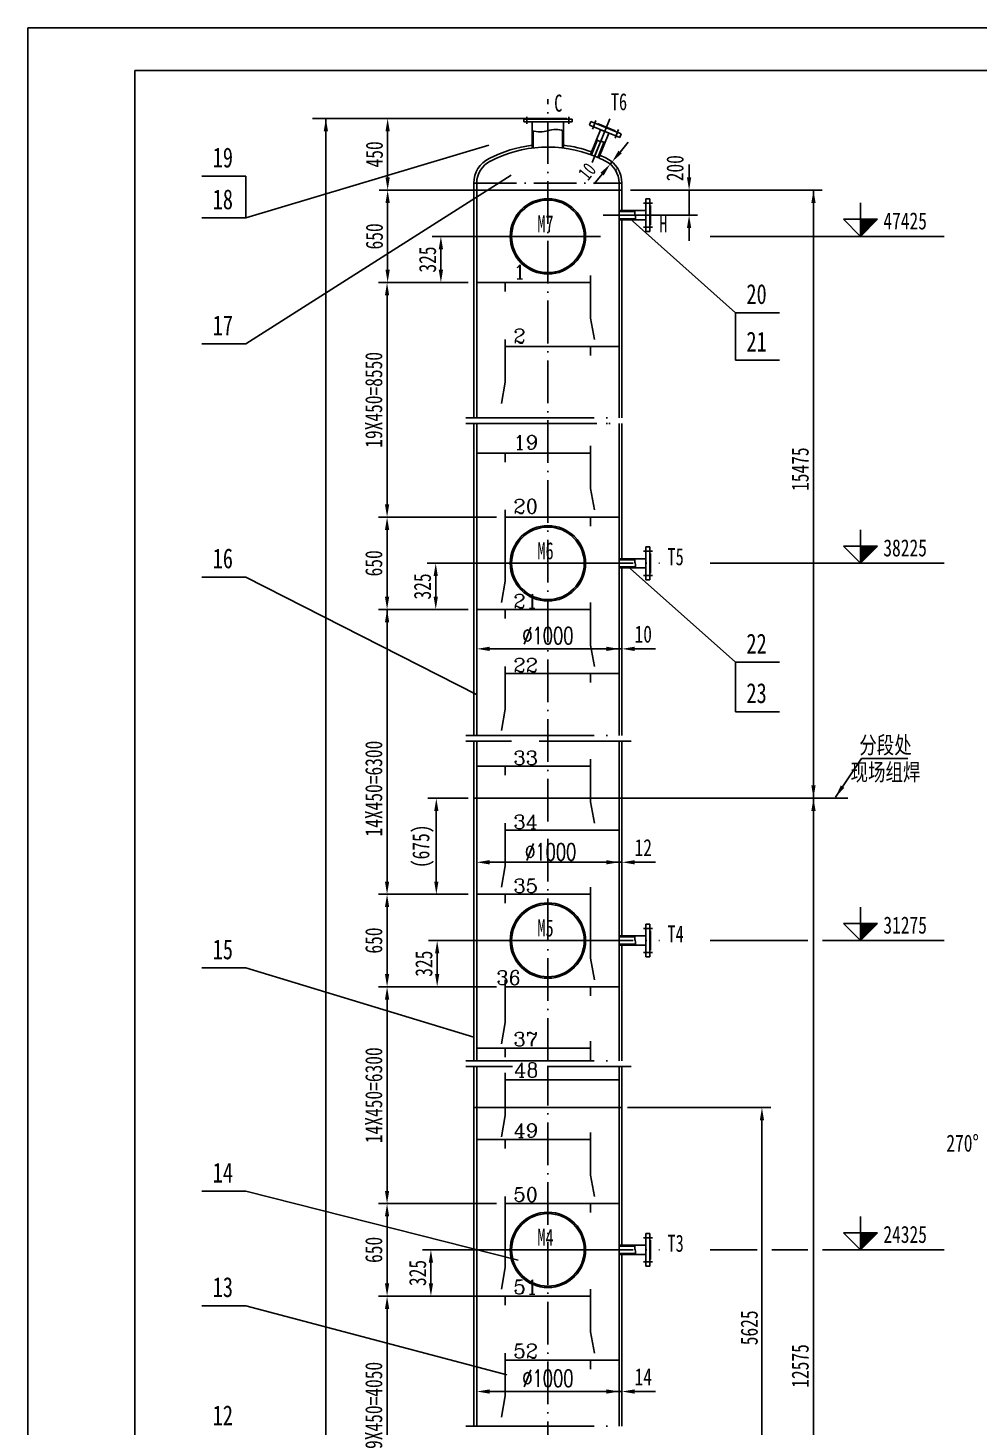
# Model space of a CAD drawing. Extents: x 2408 to 11318, y 227 to 12842.
# Drawn here: x 2408 to 5749, y 7925 to 12842 of the extents above; entities that cross this region are included whole.
import ezdxf

# ---------------------------------------------------------------- set-up
doc = ezdxf.new("R2010")
doc.units = 0
doc.header["$LTSCALE"] = 15
doc.header["$MEASUREMENT"] = 0
for name, pattern in [('DASHDOT-M', [36, 30, -3, 0, -3]), ('DASHDOT-S', [14, 10, -2, 0, -2]), ('DIVIDE-M', [39, 30, -3, 0, -3, 0, -3])]:
    doc.linetypes.add(name, pattern=pattern)
doc.layers.get('0').update_dxf_attribs({"linetype": 'CONTINUOUS'})
for name, color, linetype in [('CDR_DIM', 7, 'CONTINUOUS'), ('CDR_DWG1', 4, 'CONTINUOUS'), ('CDR_DWG3', 1, 'DASHDOT-M'), ('CDR_DWG4', 3, 'DIVIDE-M'), ('CDR_TEXT', 7, 'CONTINUOUS')]:
    doc.layers.add(name, color=color, linetype=linetype)
doc.styles.add('HZ', font='SIMFANG.TTF', dxfattribs={"width": 0.75, "height": 60})
doc.styles.add('HZJ', font='txt', dxfattribs={"bigfont": 'hzj'})
doc.styles.add('ROMANC', font='romanc', dxfattribs={"bigfont": 'hz'})
doc.styles.get("Standard").update_dxf_attribs({"font": 'romans', "width": 0.7, "height": 3})
doc.dimstyles.get("Standard").update_dxf_attribs({"dimtxt": 0.18, "dimasz": 0.18, "dimexe": 0.18, "dimexo": 0.0625, "dimgap": 0.09, "dimtad": 0, "dimtih": 1, "dimtoh": 1, "dimdec": 0, "dimzin": 0, "dimdsep": 46, "dimtxsty": 'HZ', "dimcen": 0.09, "dimaunit": 1, "dimadec": 0, "dimazin": 0, "dimtfac": 1, "dimtdec": 0, "dimtofl": 0, "dimtmove": 2, "dimatfit": 3, "dimfxl": 0, "dimtolj": 1, "dimtzin": 0, "dimarcsym": 0})

msp = doc.modelspace()

# ---------------------------------------------------------------- hatches: boundary and pattern name
at = {"layer": 'CDR_DIM'}
for points in [[(5392.5, 12169.6), (5332.5, 12169.6), (5332.5, 12109.6)], [(5392.5, 11020.6), (5332.5, 11020.6), (5332.5, 10960.6)], [(5392.5, 9694.9), (5332.5, 9694.9), (5332.5, 9634.9)], [(5392.5, 8607.8), (5332.5, 8607.8), (5332.5, 8547.8)]]:
    msp.add_hatch(color=256, dxfattribs=at).paths.add_polyline_path(points)

# ---------------------------------------------------------------- linework, layer by layer
for p, q in [((2408, 227), (2408, 12842)), ((11318, 12842), (2408, 12842)), ((4145, 12523.6), (3407.5, 12523.6)), ((3454.5, 839.5), (3454.5, 12523.6)), ((4204.5, 12523.6), (3641.5, 12523.6)), ((3671.5, 12478.6), (3671.5, 12317.1)), ((4730.5, 12317.1), (4730.5, 12362.1)), ((3173.7, 12321.5), (3018.5, 12321.5)), ((4204.5, 12272.1), (3641.5, 12272.1)), ((4204.5, 12272.1), (3641.5, 12272.1)), ((4524.5, 12272.1), (4760.5, 12272.1)), ((4524.5, 12272.1), (5197.5, 12272.1)), ((4730.5, 12272.1), (4730.5, 12184.3)), ((5167.5, 12272.1), (5167.5, 7072.5)), ((3671.5, 12227.1), (3671.5, 11992.1)), ((3173.7, 12174.4), (3018.5, 12174.4)), ((4514.5, 12184.3), (4760.5, 12184.3)), ((5272.5, 12169.6), (5392.5, 12169.6)), ((4730.5, 12139.3), (4730.5, 12094.3)), ((3954.5, 11947.1), (3639.5, 11947.1)), ((3954.5, 11947.1), (3641.5, 11947.1)), ((3669.5, 11902.1), (3669.5, 11168.1)), ((5048.7, 11841.5), (4893.5, 11841.5)), ((3173.7, 11732.2), (3018.5, 11732.2)), ((5048.7, 11674.9), (4893.5, 11674.9)), ((4054.5, 11123.1), (3639.5, 11123.1)), ((3669.5, 11078.1), (3669.5, 10843.1)), ((5272.5, 11020.6), (5392.5, 11020.6)), ((4804.5, 10960.6), (5626.5, 10960.6)), ((3173.7, 10912.5), (3018.5, 10912.5)), ((3954.5, 10798.1), (3639.5, 10798.1)), ((3669.5, 10798.1), (3669.5, 9842.4)), ((4029.5, 10660), (4494.5, 10660)), ((4529.5, 10660), (4612.5, 10660)), ((5048.7, 10613.5), (4893.5, 10613.5)), ((4893.5, 10613.5), (4893.5, 10439)), ((5048.7, 10439), (4893.5, 10439)), ((4831.5, 10134.9), (4986.5, 10134.9)), ((4029.5, 9910), (4494.5, 9910)), ((4529.5, 9910), (4612.5, 9910)), ((3954.5, 9797.4), (3639.5, 9797.4)), ((3669.5, 9752.4), (3669.5, 9517.4)), ((5272.5, 9694.9), (5392.5, 9694.9)), ((4804.5, 9634.9), (5021.5, 9634.9)), ((5021.5, 9634.9), (5147.5, 9634.9)), ((5199.5, 9634.9), (5626.5, 9634.9)), ((3173.7, 9538.5), (3018.5, 9538.5)), ((4054.5, 9472.4), (3639.5, 9472.4)), ((3669.5, 9427.4), (3669.5, 8755.3)), ((4576.5, 9047.8), (5017.5, 9047.8)), ((3173.7, 8754.5), (3018.5, 8754.5)), ((4054.5, 8710.3), (3639.5, 8710.3)), ((3669.5, 8665.3), (3669.5, 8430.3)), ((5272.5, 8607.8), (5392.5, 8607.8)), ((4804.5, 8547.8), (4969.5, 8547.8)), ((5021.5, 8547.8), (5147.5, 8547.8)), ((5199.5, 8547.8), (5626.5, 8547.8)), ((4054.5, 8385.3), (3639.5, 8385.3)), ((3173.7, 8351.5), (3018.5, 8351.5)), ((3669.5, 8340.3), (3669.5, 7460)), ((3984.5, 8052), (3984.5, 8020)), ((4029.5, 8050), (4494.5, 8050)), ((4484.5, 8062), (4484.5, 8020)), ((4529.5, 8050), (4612.5, 8050))]:
    msp.add_line(p, q)
at = {"color": 4}
for p, q in [((2783, 377), (2783, 12692)), ((2783, 12692), (11168, 12692))]:
    msp.add_line(p, q, dxfattribs=at)
for points in [[(3447, 12478.6), (3462, 12478.6), (3454.5, 12523.6)], [(3664, 12478.6), (3679, 12478.6), (3671.5, 12523.6)], [(3664, 12317.1), (3679, 12317.1), (3671.5, 12272.1)], [(4723, 12317.1), (4738, 12317.1), (4730.5, 12272.1)], [(3664, 12227.1), (3679, 12227.1), (3671.5, 12272.1)], [(5160, 12227.1), (5175, 12227.1), (5167.5, 12272.1)], [(4723, 12139.3), (4738, 12139.3), (4730.5, 12184.3)], [(3664, 11992.1), (3679, 11992.1), (3671.5, 11947.1)], [(3662, 11902.1), (3677, 11902.1), (3669.5, 11947.1)], [(3662, 11168.1), (3677, 11168.1), (3669.5, 11123.1)], [(3662, 11078.1), (3677, 11078.1), (3669.5, 11123.1)], [(3662, 10843.1), (3677, 10843.1), (3669.5, 10798.1)], [(3662, 10753.1), (3677, 10753.1), (3669.5, 10798.1)], [(4029.5, 10667.5), (4029.5, 10652.5), (3984.5, 10660)], [(4439.5, 10667.5), (4439.5, 10652.5), (4484.5, 10660)], [(4539.5, 10667.5), (4539.5, 10652.5), (4494.5, 10660)], [(5160, 10179.9), (5175, 10179.9), (5167.5, 10134.9)], [(5160, 10089.9), (5175, 10089.9), (5167.5, 10134.9)], [(4029.5, 9917.5), (4029.5, 9902.5), (3984.5, 9910)], [(4439.5, 9917.5), (4439.5, 9902.5), (4484.5, 9910)], [(4539.5, 9917.5), (4539.5, 9902.5), (4494.5, 9910)], [(3662, 9842.4), (3677, 9842.4), (3669.5, 9797.4)], [(3662, 9752.4), (3677, 9752.4), (3669.5, 9797.4)], [(3662, 9517.4), (3677, 9517.4), (3669.5, 9472.4)], [(3662, 9427.4), (3677, 9427.4), (3669.5, 9472.4)], [(3662, 8755.3), (3677, 8755.3), (3669.5, 8710.3)], [(3662, 8665.3), (3677, 8665.3), (3669.5, 8710.3)], [(3662, 8430.3), (3677, 8430.3), (3669.5, 8385.3)], [(3662, 8340.3), (3677, 8340.3), (3669.5, 8385.3)], [(4029.5, 8057.5), (4029.5, 8042.5), (3984.5, 8050)], [(4439.5, 8057.5), (4439.5, 8042.5), (4484.5, 8050)], [(4539.5, 8057.5), (4539.5, 8042.5), (4494.5, 8050)]]:
    msp.add_solid(points)
at = {"layer": 'CDR_DIM'}
for p, q in [((4488.2, 12406.1), (4516.6, 12441)), ((4027.5, 12429.9), (3173.7, 12174.4)), ((4453.4, 12363.5), (4459.7, 12371.2)), ((4476, 12345.1), (4476.7, 12344.5)), ((4482.3, 12352.8), (4483, 12352.3)), ((4105.2, 12325.3), (3173.7, 11732.2)), ((3173.7, 12321.5), (3173.7, 12174.4)), ((4425, 12328.6), (4396.6, 12293.7)), ((4760.5, 12272.1), (5195.5, 12272.1)), ((5332.5, 12109.6), (5332.5, 12227)), ((4523.5, 12171), (4893.5, 11841.5)), ((5332.5, 12109.6), (5272.5, 12169.6)), ((5332.5, 12109.6), (5392.5, 12169.6)), ((4204.5, 12109.6), (3828.5, 12109.6)), ((4804.5, 12109.6), (5626.5, 12109.6)), ((3858.5, 12064.6), (3858.5, 11992.1)), ((3954.5, 11947.1), (3828.5, 11947.1)), ((4893.5, 11841.5), (4893.5, 11674.9)), ((5332.5, 10960.6), (5332.5, 11078)), ((5332.5, 10960.6), (5272.5, 11020.6)), ((5332.5, 10960.6), (5392.5, 11020.6)), ((4204.5, 10960.6), (3810.5, 10960.6)), ((3840.5, 10915.6), (3840.5, 10843.1)), ((4523.5, 10943), (4893.5, 10613.5)), ((3986.5, 10498), (3173.7, 10912.5)), ((3954.5, 10798.1), (3810.5, 10798.1)), ((3954.5, 10134.9), (3812.5, 10134.9)), ((4494.5, 10134.9), (5287.9, 10134.9)), ((3842.5, 9842.4), (3842.5, 10089.9)), ((3954.5, 9797.4), (3812.5, 9797.4)), ((5332.5, 9634.9), (5332.5, 9752.4)), ((5332.5, 9634.9), (5272.5, 9694.9)), ((5332.5, 9634.9), (5392.5, 9694.9)), ((4204.5, 9634.9), (3815.5, 9634.9)), ((3845.5, 9589.9), (3845.5, 9517.4)), ((3974.5, 9295), (3173.7, 9538.5)), ((3954.5, 9472.4), (3815.5, 9472.4)), ((4514.5, 9047.8), (5016.5, 9047.8)), ((4837.5, 9047.8), (5016.5, 9047.8)), ((4986.5, 9002.8), (4986.5, 8816.8)), ((4986.5, 9002.8), (4986.5, 7527.5)), ((4130.5, 8512), (3173.7, 8754.5)), ((5332.5, 8547.8), (5332.5, 8665.3)), ((5332.5, 8547.8), (5272.5, 8607.8)), ((5332.5, 8547.8), (5392.5, 8607.8)), ((4204.5, 8547.8), (3793.5, 8547.8)), ((3823.5, 8502.8), (3823.5, 8430.3)), ((3944.5, 8385.3), (3793.5, 8385.3)), ((4090.5, 8109), (3173.7, 8351.5))]:
    msp.add_line(p, q, dxfattribs=at)
for points in [[(4482.3, 12410.8), (4494, 12401.4), (4459.7, 12371.2)], [(4419.2, 12333.3), (4430.8, 12323.8), (4453.4, 12363.5)], [(3851, 12064.6), (3866, 12064.6), (3858.5, 12109.6)], [(3851, 11992.1), (3866, 11992.1), (3858.5, 11947.1)], [(3833, 10915.6), (3848, 10915.6), (3840.5, 10960.6)], [(3833, 10843.1), (3848, 10843.1), (3840.5, 10798.1)], [(3835, 10089.9), (3850, 10089.9), (3842.5, 10134.9)], [(3835, 9842.4), (3850, 9842.4), (3842.5, 9797.4)], [(3838, 9589.9), (3853, 9589.9), (3845.5, 9634.9)], [(3838, 9517.4), (3853, 9517.4), (3845.5, 9472.4)], [(4979, 9002.8), (4994, 9002.8), (4986.5, 9047.8)], [(4979, 9002.8), (4994, 9002.8), (4986.5, 9047.8)], [(3816, 8502.8), (3831, 8502.8), (3823.5, 8547.8)], [(3816, 8430.3), (3831, 8430.3), (3823.5, 8385.3)]]:
    msp.add_solid(points, dxfattribs=at)
at = {"layer": 'CDR_DWG1'}
for p, q in [((4149.5, 12522.1), (4149.5, 12511.6)), ((4319.5, 12522.1), (4149.5, 12522.1)), ((4149.5, 12511.6), (4319.5, 12511.6)), ((4167.5, 12523.6), (4167.5, 12522.1)), ((4301.5, 12523.6), (4167.5, 12523.6)), ((4289.3, 12511.6), (4179.8, 12511.6)), ((4179.8, 12418.7), (4179.8, 12511.6)), ((4289.3, 12418.7), (4289.3, 12511.6)), ((4301.5, 12522.1), (4301.5, 12523.6)), ((4319.5, 12511.6), (4319.5, 12522.1)), ((4385.7, 12512.9), (4380.4, 12499.9)), ((4380.4, 12499.9), (4487.2, 12457)), ((4492.4, 12470), (4385.7, 12512.9)), ((4408.2, 12505.9), (4407.5, 12504.1)), ((4471.3, 12480.6), (4408.2, 12505.9)), ((4182.8, 12419.1), (4182.8, 12481.1)), ((4286.3, 12419.1), (4286.3, 12481.1)), ((4383.9, 12397.2), (4419, 12484.4)), ((4387.1, 12395.9), (4408.3, 12448.5)), ((4413.6, 12385.2), (4448.6, 12472.5)), ((4448.6, 12472.5), (4419, 12484.4)), ((4470.6, 12478.7), (4471.3, 12480.6)), ((4487.2, 12457), (4492.4, 12470)), ((4413.6, 12385.2), (4398.7, 12391.2)), ((4410.3, 12386.5), (4431.5, 12439.2)), ((3974.5, 11471.5), (3974.5, 12297.1)), ((3974.5, 12272.1), (3974.5, 12297.1)), ((3984.5, 11471.5), (3984.5, 12297.1)), ((3984.5, 12297.1), (3984.5, 12272.1)), ((4484.5, 11471.5), (4484.5, 12297.1)), ((4484.5, 12297.1), (4484.5, 12272.1)), ((4494.5, 12200.3), (4494.5, 12297.1)), ((4494.5, 12272.1), (4494.5, 12297.1)), ((4494.5, 12272.1), (3974.5, 12272.1)), ((4484.5, 12200.3), (4578.5, 12200.3)), ((4484.5, 12196.8), (4541.2, 12196.8)), ((4592.5, 12241.8), (4578.5, 12241.8)), ((4578.5, 12241.8), (4578.5, 12126.8)), ((4578.5, 12168.3), (4578.5, 12200.3)), ((4592.5, 12126.8), (4592.5, 12241.8)), ((4594.5, 12218.3), (4592.5, 12218.3)), ((4594.5, 12150.3), (4594.5, 12218.3)), ((4484.5, 12171.8), (4541.2, 12171.8)), ((4484.5, 12168.3), (4578.5, 12168.3)), ((4494.5, 11471.5), (4494.5, 12168.3)), ((4494.5, 12137.8), (4494.5, 12168.3)), ((4592.5, 12150.3), (4594.5, 12150.3)), ((4578.5, 12126.8), (4592.5, 12126.8)), ((4384.5, 11822.1), (4384.5, 11972.1)), ((4384.5, 11947.1), (3984.5, 11947.1)), ((4084.5, 11915.6), (4084.5, 11947.1)), ((4384.5, 11822.1), (4397.7, 11747.1)), ((4084.5, 11597.1), (4084.5, 11747.1)), ((4084.5, 11722.1), (4484.5, 11722.1)), ((4384.5, 11690.6), (4384.5, 11722.1)), ((4084.5, 11597.1), (4071.3, 11522.1)), ((3974.5, 11429.6), (3974.5, 11451.5)), ((3974.5, 10355.4), (3974.5, 11429.6)), ((3984.5, 11429.6), (3984.5, 11451.5)), ((3984.5, 10355.4), (3984.5, 11429.6)), ((4484.5, 11429.6), (4484.5, 11451.5)), ((4484.5, 10355.4), (4484.5, 11429.6)), ((4494.5, 11429.6), (4494.5, 11451.5)), ((4494.5, 10976.6), (4494.5, 11429.6)), ((4384.5, 11223.1), (4384.5, 11373.1)), ((4384.5, 11348.1), (3984.5, 11348.1)), ((4084.5, 11316.6), (4084.5, 11348.1)), ((4384.5, 11223.1), (4397.7, 11148.1)), ((4084.5, 10898.1), (4084.5, 11148.1)), ((4084.5, 11123.1), (4484.5, 11123.1)), ((4384.5, 11091.6), (4384.5, 11123.1)), ((4578.5, 11018.1), (4578.5, 10903.1)), ((4592.5, 11018.1), (4578.5, 11018.1)), ((4592.5, 10903.1), (4592.5, 11018.1)), ((4484.5, 10976.6), (4578.5, 10976.6)), ((4484.5, 10973.1), (4541.2, 10973.1)), ((4578.5, 10944.6), (4578.5, 10976.6)), ((4594.5, 10994.6), (4592.5, 10994.6)), ((4594.5, 10926.6), (4594.5, 10994.6)), ((4484.5, 10948.1), (4541.2, 10948.1)), ((4484.5, 10944.6), (4578.5, 10944.6)), ((4494.5, 10355.4), (4494.5, 10944.6)), ((4494.5, 10914.1), (4494.5, 10944.6)), ((4592.5, 10926.6), (4594.5, 10926.6)), ((4084.5, 10898.1), (4071.3, 10823.1)), ((4578.5, 10903.1), (4592.5, 10903.1)), ((4384.5, 10673.1), (4384.5, 10823.1)), ((4384.5, 10798.1), (3984.5, 10798.1)), ((4084.5, 10766.6), (4084.5, 10798.1)), ((4384.5, 10673.1), (4397.7, 10598.1)), ((4084.5, 10448.1), (4084.5, 10598.1)), ((4084.5, 10573.1), (4484.5, 10573.1)), ((4384.5, 10541.6), (4384.5, 10573.1)), ((4084.5, 10448.1), (4071.3, 10373.1)), ((3974.5, 9212.5), (3974.5, 10335.4)), ((3984.5, 9212.5), (3984.5, 10335.4)), ((4484.5, 9212.5), (4484.5, 10335.4)), ((4494.5, 9650.9), (4494.5, 10335.4)), ((4384.5, 10247.4), (3984.5, 10247.4)), ((4084.5, 10215.9), (4084.5, 10247.4)), ((4384.5, 10122.4), (4384.5, 10272.4)), ((3974.5, 10134.9), (4494.5, 10134.9)), ((4384.5, 10122.4), (4397.7, 10047.4)), ((4084.5, 9897.4), (4084.5, 10047.4)), ((4084.5, 10022.4), (4484.5, 10022.4)), ((4084.5, 9897.4), (4071.3, 9822.4)), ((4384.5, 9797.4), (3984.5, 9797.4)), ((4084.5, 9765.9), (4084.5, 9797.4)), ((4384.5, 9572.4), (4384.5, 9822.4)), ((4578.5, 9692.4), (4578.5, 9577.4)), ((4592.5, 9692.4), (4578.5, 9692.4)), ((4592.5, 9577.4), (4592.5, 9692.4)), ((4484.5, 9650.9), (4578.5, 9650.9)), ((4484.5, 9647.4), (4541.2, 9647.4)), ((4578.5, 9618.9), (4578.5, 9650.9)), ((4594.5, 9668.9), (4592.5, 9668.9)), ((4594.5, 9600.9), (4594.5, 9668.9)), ((4484.5, 9622.4), (4541.2, 9622.4)), ((4484.5, 9618.9), (4578.5, 9618.9)), ((4494.5, 9588.4), (4494.5, 9618.9)), ((4494.5, 9212.5), (4494.5, 9618.9)), ((4592.5, 9600.9), (4594.5, 9600.9)), ((4384.5, 9572.4), (4397.7, 9497.4)), ((4578.5, 9577.4), (4592.5, 9577.4)), ((4084.5, 9347.4), (4084.5, 9497.4)), ((4084.5, 9472.4), (4484.5, 9472.4)), ((4384.5, 9440.9), (4384.5, 9472.4)), ((4084.5, 9347.4), (4071.3, 9272.4)), ((4384.5, 9256.4), (3984.5, 9256.4)), ((4084.5, 9224.9), (4084.5, 9256.4)), ((4384.5, 9212.5), (4384.5, 9281.4)), ((3974.5, 8999.5), (3974.5, 9192.5)), ((3984.5, 8999.5), (3984.5, 9192.5)), ((4084.5, 9020.3), (4084.5, 9170.3)), ((4084.5, 9145.3), (4484.5, 9145.3)), ((4484.5, 8999.5), (4484.5, 9192.5)), ((4494.5, 8999.5), (4494.5, 9192.5)), ((3974.5, 7928.2), (3974.5, 9047.8)), ((4494.5, 9047.8), (3974.5, 9047.8)), ((3984.5, 7928.2), (3984.5, 9047.8)), ((4484.5, 7928.2), (4484.5, 9047.8)), ((4494.5, 8563.8), (4494.5, 9047.8)), ((4084.5, 9020.3), (4071.3, 8945.3)), ((4384.5, 8810.3), (4384.5, 8960.3)), ((4384.5, 8935.3), (3984.5, 8935.3)), ((4084.5, 8903.8), (4084.5, 8935.3)), ((4384.5, 8810.3), (4397.7, 8735.3)), ((4084.5, 8485.3), (4084.5, 8735.3)), ((4084.5, 8710.3), (4484.5, 8710.3)), ((4384.5, 8678.8), (4384.5, 8710.3)), ((4578.5, 8605.3), (4578.5, 8490.3)), ((4592.5, 8605.3), (4578.5, 8605.3)), ((4592.5, 8490.3), (4592.5, 8605.3)), ((4484.5, 8563.8), (4578.5, 8563.8)), ((4484.5, 8560.3), (4541.2, 8560.3)), ((4578.5, 8531.8), (4578.5, 8563.8)), ((4594.5, 8581.8), (4592.5, 8581.8)), ((4594.5, 8513.8), (4594.5, 8581.8)), ((4484.5, 8535.3), (4541.2, 8535.3)), ((4484.5, 8531.8), (4578.5, 8531.8)), ((4494.5, 7928.2), (4494.5, 8531.8)), ((4494.5, 8501.3), (4494.5, 8531.8)), ((4494.5, 8476.3), (4494.5, 8531.8)), ((4592.5, 8513.8), (4594.5, 8513.8)), ((4084.5, 8485.3), (4071.3, 8410.3)), ((4578.5, 8490.3), (4592.5, 8490.3)), ((4384.5, 8260.3), (4384.5, 8410.3)), ((4384.5, 8385.3), (3984.5, 8385.3)), ((4084.5, 8353.8), (4084.5, 8385.3)), ((4384.5, 8260.3), (4397.7, 8185.3)), ((4084.5, 8035.3), (4084.5, 8185.3)), ((4084.5, 8160.3), (4484.5, 8160.3)), ((4384.5, 8128.8), (4384.5, 8160.3)), ((4084.5, 8035.3), (4071.3, 7960.3))]:
    msp.add_line(p, q, dxfattribs=at)
for centre, radius in [((4234.5, 12109.6), 132.5), ((4234.5, 12109.6), 127.5), ((4234.5, 10960.6), 132.5), ((4234.5, 10960.6), 127.5), ((4234.5, 9634.9), 132.5), ((4234.5, 9634.9), 127.5), ((4234.5, 8547.8), 132.5), ((4234.5, 8547.8), 127.5)]:
    msp.add_circle(centre, radius, dxfattribs=at)
for centre, radius, start, end in [((4234.5, 11981), 452.3, 96.9533, 117.2003), ((4234.5, 11981), 442.3, 68.1794, 117.5298), ((4234.5, 11981), 452.3, 70.2053, 83.0467), ((4234.5, 11981), 452.3, 62.7997, 66.1504), ((4070.9, 12297.1), 96.4, 116.5651, 180), ((4070.9, 12297.1), 86.4, 116.5651, 180), ((4234.5, 11981), 442.3, 62.4701, 66.1504), ((4398.1, 12297.1), 86.4, 0, 63.4349), ((4398.1, 12297.1), 96.4, 0, 63.4349)]:
    msp.add_arc(centre, radius, start, end, dxfattribs=at)
at = {"layer": 'CDR_DWG3', "linetype": 'DASHDOT-S'}
for p, q in [((4234.5, 9212.5), (4234.5, 12592)), ((4160.8, 12505.6), (4160.8, 12529.6)), ((4308.3, 12505.6), (4308.3, 12529.6)), ((4391.4, 12486.8), (4403.3, 12516.5)), ((4470.3, 12455.1), (4482.2, 12484.8)), ((3974.5, 12297.1), (4494.5, 12297.1)), ((4570.5, 12226.8), (4602.5, 12226.8)), ((4570.5, 12141.8), (4602.5, 12141.8)), ((4570.5, 11003.1), (4602.5, 11003.1)), ((4570.5, 10918.1), (4602.5, 10918.1)), ((4570.5, 9677.4), (4602.5, 9677.4)), ((4570.5, 9592.4), (4602.5, 9592.4)), ((4234.5, 7585), (4234.5, 9192.5)), ((4570.5, 8590.3), (4602.5, 8590.3)), ((4570.5, 8505.3), (4602.5, 8505.3))]:
    msp.add_line(p, q, dxfattribs=at)
at = {"layer": 'CDR_DWG3'}
for p, q in [((4390.2, 12369.8), (4451.6, 12522.7)), ((4427.2, 12462.2), (4398.7, 12391.2)), ((4428.6, 12184.3), (4626.2, 12184.3)), ((4419.6, 12109.6), (4041, 12109.6)), ((4084.5, 10960.6), (4626.2, 10960.6)), ((4084.5, 9634.9), (4626.2, 9634.9)), ((4084.5, 8547.8), (4626.2, 8547.8))]:
    msp.add_line(p, q, dxfattribs=at)
at = {"layer": 'CDR_DWG4'}
for p, q in [((3946.7, 11471.5), (4527.4, 11471.5)), ((3946.7, 11451.5), (4527.4, 11451.5)), ((3955.9, 11451.5), (4514, 11451.5)), ((3946.7, 10355.4), (4527.4, 10355.4)), ((3946.7, 10335.4), (4106.5, 10335.4)), ((3946.7, 10335.4), (4088.5, 10335.4)), ((4203.5, 10335.4), (4527.4, 10335.4)), ((3946.7, 9212.5), (4527.4, 9212.5)), ((3946.7, 9192.5), (4110.5, 9192.5)), ((4232.5, 9192.5), (4527.4, 9192.5)), ((3946.7, 7928.2), (4527.4, 7928.2))]:
    msp.add_line(p, q, dxfattribs=at)
at = {"layer": 'CDR_TEXT'}
for centre, radius, start, end in [((4207.1, 12564.3), 87.6, 251.79, 288.21), ((4261.9, 12397.9), 87.6, 71.79, 108.21), ((4421.5, 12469.4), 25.6, 229.8951, 266.315), ((4418.2, 12418.3), 25.6, 49.8951, 86.315), ((4565.5, 12192.3), 25.6, 161.79, 198.21), ((4516.9, 12176.3), 25.6, 341.79, 18.21), ((4565.5, 10968.6), 25.6, 161.79, 198.21), ((4516.9, 10952.6), 25.6, 341.79, 18.21), ((4565.5, 9642.9), 25.6, 161.79, 198.21), ((4516.9, 9626.9), 25.6, 341.79, 18.21), ((4565.5, 8555.8), 25.6, 161.79, 198.21), ((4516.9, 8539.8), 25.6, 341.79, 18.21)]:
    msp.add_arc(centre, radius, start, end, dxfattribs=at)

# ---------------------------------------------------------------- texts
at = {"char_height": 60, "attachment_point": 5, "rotation": 90, "style": 'HZ'}
for s, insert in [('\\A1;450', (3625, 12397.8)), ('\\A1;200', (4681.3, 12349.2)), ('\\A1;650', (3625, 12109.6)), ('\\A1;19X450=8550', (3623, 11535.1)), ('\\A1;15475', (5121, 11291.6)), ('\\A1;650', (3623, 10960.6)), ('\\A1;14X450=6300', (3623, 10168.9)), ('\\A1;650', (3623, 9634.9)), ('\\A1;14X450=6300', (3623, 9091.3)), ('\\A1;650', (3623, 8547.8)), ('5625', (4942, 8273.9)), ('12575', (5121, 8139.9)), ('\\A1;9X450=4050', (3623, 8001.2))]:
    msp.add_mtext(s, dxfattribs=dict(at, insert=insert))
at = {"char_height": 60, "attachment_point": 5}
for insert in [(4234.5, 10706.5), (4244.3, 9946.5), (4234.5, 8096.5)]:
    msp.add_mtext('\\A1;∅1000', dxfattribs=dict(at, insert=insert))
at = {"char_height": 60, "attachment_point": 5, "style": 'HZ'}
for s, insert in [('10', (4569.5, 10711.5)), ('12', (4569.5, 9961.5)), ('14', (4569.5, 8101.5))]:
    msp.add_mtext(s, dxfattribs=dict(at, insert=insert))
at = {"layer": 'CDR_DIM', "attachment_point": 5, "style": 'HZ'}
for s, insert, char_height, rotation in [('\\A1;10', (4372.3, 12337.8), 50, 50.8335), ('\\A1;325', (3812, 12028.3), 60, 90), ('\\A1;325', (3794, 10879.3), 60, 90), ('\\A1;(675)', (3796, 9966.1), 60, 90), ('\\A1;325', (3799, 9553.6), 60, 90), ('\\A1;325', (3777, 8466.6), 60, 90)]:
    msp.add_mtext(s, dxfattribs=dict(at, insert=insert, char_height=char_height, rotation=rotation))
at = {"layer": 'CDR_DIM', "char_height": 60, "attachment_point": 5, "style": 'HZ'}
for s, insert in [('47425', (5489.5, 12163.5)), ('38225', (5489.5, 11014.5)), ('分段处', (5420.5, 10318.5)), ('现场组焊', (5420.5, 10223.5)), ('31275', (5489.5, 9688.9)), ('270%%D', (5691.5, 8922.5)), ('24325', (5489.5, 8601.8))]:
    msp.add_mtext(s, dxfattribs=dict(at, insert=insert))
at = {"layer": 'CDR_DWG1', "style": 'HZ', "width": 0.7}
for s, p in [('C', (4256.6, 12547.9)), ('T6', (4455.6, 12552.9)), ('M7', (4197.6, 12123.9)), ('H', (4625.6, 12123.9)), ('M6', (4197.6, 10974.9)), ('T5', (4654.6, 10953.9)), ('M5', (4197.6, 9649.2)), ('T4', (4654.6, 9628.2)), ('M4', (4197.6, 8562.2)), ('T3', (4654.6, 8541.2))]:
    msp.add_text(s, height=60, dxfattribs=at).set_placement(p)
at = {"layer": 'CDR_DWG1', "style": 'ROMANC'}
for s, p in [('1', (4113.6, 11959.9)), ('2', (4113.6, 11734.9)), ('19', (4113.6, 11360.9)), ('20', (4113.6, 11135.9)), ('21', (4113.6, 10802.8)), ('22', (4113.6, 10577.8)), ('33', (4113.6, 10252.1)), ('34', (4113.6, 10027.1)), ('35', (4113.6, 9802.1)), ('36', (4053.6, 9479.3)), ('37', (4113.6, 9263.3)), ('48', (4115.6, 9155.2)), ('49', (4113.6, 8942.2)), ('50', (4113.6, 8717.2)), ('51', (4113.6, 8392.7)), ('52', (4113.6, 8167.7))]:
    msp.add_text(s, height=50, dxfattribs=at).set_placement(p)
at = {"layer": 'CDR_DWG1', "char_height": 70, "attachment_point": 5, "style": 'HZ'}
for s, insert in [('19', (3092.5, 12386.4)), ('18', (3092.5, 12239.4)), ('20', (4967.5, 11906.5)), ('17', (3092.5, 11797.1)), ('21', (4967.5, 11739.9)), ('16', (3092.5, 10977.5)), ('22', (4967.5, 10678.5)), ('23', (4967.5, 10504)), ('15', (3092.5, 9603.5)), ('14', (3092.5, 8819.5)), ('13', (3092.5, 8416.5)), ('12', (3092.5, 7966.5))]:
    msp.add_mtext(s, dxfattribs=dict(at, insert=insert))

# ---------------------------------------------------------------- leaders
at = {"layer": 'CDR_DIM'}
msp.add_leader([(5244.5, 10138.5), (5336.5, 10275), (5498.5, 10275)], dimstyle='Standard', override={"dimscale": 15, "dimtxt": 3.5, "dimasz": 3, "dimexe": 2, "dimexo": 2, "dimgap": 1.1, "dimtad": 1, "dimtih": 0, "dimtoh": 0, "dimrnd": 1, "dimtxsty": 'HZJ', "dimcen": 36.446667, "dimaunit": 0, "dimtofl": 1}, dxfattribs=at)

doc.saveas('drawing.dxf')
